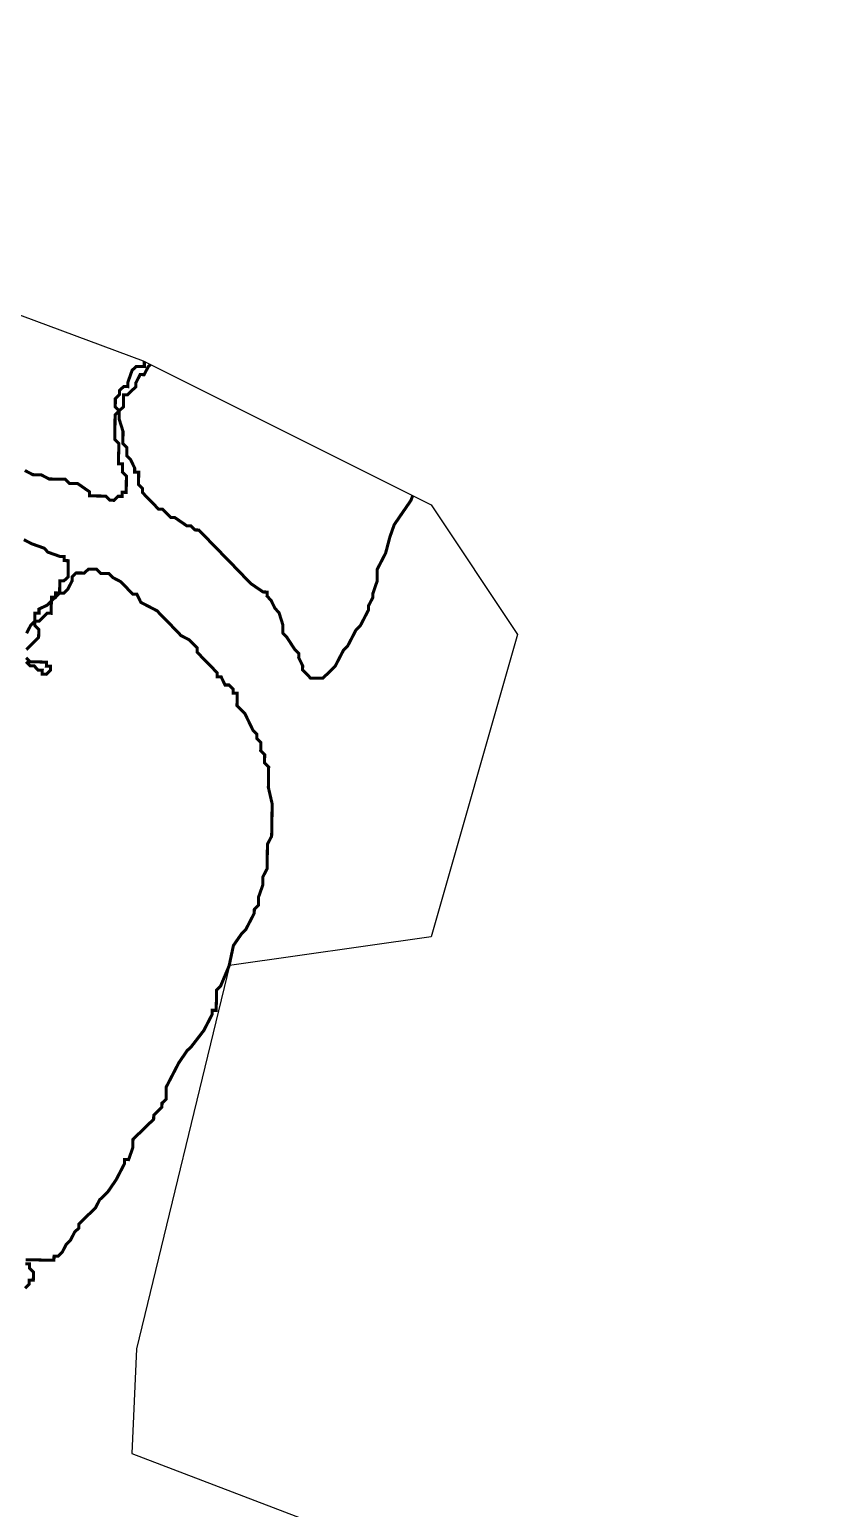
# Model space of a CAD drawing. Header units: metres. Extents: x 266585 to 279238, y 2117616 to 2127268.
# Drawn here: x 268964 to 269748, y 2125820 to 2127268 of the extents above; entities that cross this region are included whole.
import ezdxf

# ---------------------------------------------------------------- set-up
doc = ezdxf.new("R2010")
doc.units = ezdxf.units.M
doc.layers.add('LOW TIDE LINE', color=5, linetype='Continuous')
doc.layers.add('village', color=3, linetype='Continuous')

msp = doc.modelspace()

# ---------------------------------------------------------------- linework, layer by layer
at = {"layer": 'LOW TIDE LINE', "const_width": 3}
for points in [[(268959.4, 2126836.1), (268967.3, 2126832), (268975.3, 2126831.9), (268983.2, 2126827.8), (268995.1, 2126827.6), (268999.1, 2126827.5), (269003, 2126823.5), (269007, 2126823.4), (269011, 2126823.4), (269022.8, 2126815.2), (269022.7, 2126811.3), (269026.7, 2126811.2), (269034.7, 2126811.1), (269038.7, 2126811), (269042.6, 2126807), (269046.6, 2126806.9), (269050.6, 2126810.8), (269054.6, 2126810.8), (269054.7, 2126814.8), (269058.6, 2126814.7), (269058.7, 2126818.7), (269058.8, 2126822.7), (269058.8, 2126826.7), (269058.9, 2126830.6), (269054.9, 2126834.7), (269055.1, 2126842.6), (269051.1, 2126842.7), (269051.1, 2126846.7), (269051.3, 2126854.6), (269051.3, 2126858.6), (269051.4, 2126862.6), (269047.5, 2126866.6), (269047.5, 2126870.6), (269047.6, 2126874.6), (269047.6, 2126878.6), (269047.7, 2126882.6), (269047.7, 2126886.6), (269047.8, 2126890.5), (269051.8, 2126894.5), (269047.9, 2126898.5), (269048, 2126902.5), (269048, 2126906.5), (269052.1, 2126910.4), (269052.1, 2126914.4), (269056.2, 2126918.3), (269060.2, 2126918.2), (269060.2, 2126922.2), (269064.4, 2126934.1), (269068.4, 2126938), (269076.4, 2126937.9), (269076.4, 2126941.9), (269076.4, 2126942.9)], [(269082.5, 2126939.9), (269080.3, 2126937.9), (269076.2, 2126929.9), (269072.3, 2126930), (269068.2, 2126922.1), (269068.1, 2126918.1), (269060, 2126910.3), (269056.1, 2126910.3), (269056, 2126906.3), (269055.9, 2126902.4), (269055.9, 2126898.4), (269051.8, 2126894.5), (269051.7, 2126886.5), (269055.5, 2126874.5), (269055.5, 2126870.5), (269055.4, 2126866.5), (269055.4, 2126862.5), (269059.3, 2126858.5), (269059.2, 2126854.5), (269059.2, 2126850.5), (269063.1, 2126846.5), (269066.9, 2126838.5), (269066.9, 2126834.5), (269070.9, 2126834.4), (269070.7, 2126822.5), (269074.6, 2126818.5), (269074.6, 2126814.5), (269078.5, 2126810.4), (269082.4, 2126806.4), (269086.3, 2126802.4), (269090.3, 2126798.3), (269094.2, 2126798.3), (269098.2, 2126794.2), (269102.1, 2126790.2), (269106.1, 2126790.1), (269117.9, 2126782), (269121.9, 2126781.9), (269125.8, 2126777.9), (269129.8, 2126777.8), (269133.7, 2126773.8), (269141.5, 2126765.7), (269149.4, 2126757.6), (269165.1, 2126741.5), (269172.9, 2126733.4), (269176.8, 2126729.3), (269180.8, 2126725.3), (269192.6, 2126717.2), (269196.6, 2126717.1), (269196.5, 2126713.1), (269200.4, 2126709.1), (269204.3, 2126701.1), (269208.2, 2126697), (269212, 2126685), (269211.9, 2126677.1), (269215.8, 2126673), (269223.6, 2126661), (269227.6, 2126656.9), (269227.5, 2126652.9), (269231.4, 2126644.9), (269231.3, 2126640.9), (269235.2, 2126636.9), (269239.1, 2126632.9), (269243.1, 2126632.8), (269247.1, 2126632.7), (269251.1, 2126632.7), (269255.1, 2126636.6), (269259.2, 2126640.5), (269263.2, 2126644.5), (269267.3, 2126652.4), (269271.4, 2126660.3), (269275.4, 2126664.2), (269279.5, 2126672.1), (269283.6, 2126680), (269287.7, 2126683.9), (269291.8, 2126691.8), (269295.9, 2126699.7), (269295.9, 2126703.7), (269300, 2126711.6), (269300.1, 2126715.6), (269304.2, 2126727.5), (269304.4, 2126739.4), (269308.5, 2126747.3), (269312.6, 2126755.2), (269316.8, 2126771.1), (269321, 2126783), (269329.1, 2126794.8), (269337.3, 2126806.7), (269339.2, 2126811.6)], [(268961.1, 2126676.7), (268965.2, 2126684.7), (268969.2, 2126688.6), (268969.2, 2126692.6), (268969.3, 2126696.5), (268973.3, 2126696.5), (268973.3, 2126700.5), (268981.4, 2126704.3), (268985.4, 2126708.3), (268985.5, 2126712.2), (268989.4, 2126712.2), (268989.5, 2126716.2), (268993.5, 2126716.1), (268993.5, 2126720.1), (268993.6, 2126724.1), (268993.7, 2126728), (268997.6, 2126728), (269001.7, 2126731.9), (269001.7, 2126735.9), (269001.8, 2126739.9), (269001.9, 2126743.9), (269001.9, 2126747.8), (268997.9, 2126747.9), (268998, 2126751.9), (268994, 2126751.9), (268982.1, 2126756.1), (268978.2, 2126760.1), (268966.3, 2126764.3), (268958.4, 2126768.4)], [(268960.1, 2126063.4), (268964, 2126063.4), (268972, 2126063.3), (268976, 2126063.2), (268980, 2126063.2), (268983.9, 2126063.1), (268987.9, 2126063), (268988, 2126067), (268992, 2126067), (268996, 2126070.9), (269000.1, 2126078.8), (269004.1, 2126082.7), (269008.2, 2126090.6), (269012.3, 2126094.5), (269012.3, 2126098.5), (269028.5, 2126114.2), (269032.6, 2126122.1), (269040.7, 2126130), (269048.8, 2126141.8), (269052.9, 2126149.7), (269057, 2126157.6), (269057.1, 2126161.6), (269061, 2126161.5), (269065.2, 2126173.4), (269065.2, 2126177.4), (269065.3, 2126181.4), (269069.3, 2126185.3), (269073.4, 2126189.2), (269077.4, 2126193.2), (269081.5, 2126197.1), (269085.5, 2126201), (269085.6, 2126205), (269089.6, 2126208.9), (269093.6, 2126212.8), (269093.7, 2126216.8), (269097.7, 2126220.7), (269097.9, 2126232.7), (269102, 2126240.6), (269106.1, 2126248.5), (269110.2, 2126256.4), (269118.3, 2126268.2), (269122.4, 2126272.1), (269134.6, 2126287.9), (269138.7, 2126295.8), (269142.8, 2126303.7), (269142.8, 2126307.7), (269146.8, 2126307.6), (269146.8, 2126311.6), (269147, 2126319.6), (269147, 2126323.6), (269147.1, 2126327.5), (269151.1, 2126331.5), (269159.4, 2126351.3), (269163.6, 2126371.1), (269171.8, 2126382.9), (269175.8, 2126386.9), (269184, 2126402.7), (269184.1, 2126406.7), (269188.1, 2126410.6), (269188.2, 2126418.5), (269192.4, 2126430.4), (269192.5, 2126438.4), (269196.6, 2126446.3), (269196.7, 2126454.3), (269196.8, 2126462.2), (269196.9, 2126470.2), (269201, 2126478.1), (269201.2, 2126486.1), (269201.3, 2126494), (269201.5, 2126509.9), (269197.8, 2126525.9), (269197.9, 2126533.9), (269198, 2126541.9), (269198.1, 2126545.8), (269194.1, 2126549.9), (269194.2, 2126557.8), (269190.3, 2126561.9), (269190.4, 2126569.8), (269186.5, 2126573.9), (269186.6, 2126577.9), (269182.7, 2126581.9), (269174.9, 2126598), (269171, 2126602), (269167.1, 2126606), (269167.3, 2126618), (269163.3, 2126618), (269163.3, 2126622), (269159.4, 2126626.1), (269155.4, 2126626.1), (269151.6, 2126634.1), (269147.6, 2126634.2), (269147.6, 2126638.2), (269143.7, 2126642.2), (269139.8, 2126646.3), (269135.9, 2126650.3), (269131.9, 2126654.3), (269128, 2126658.4), (269128.1, 2126662.4), (269124.2, 2126666.4), (269120.2, 2126670.4), (269112.3, 2126674.5), (269108.4, 2126678.6), (269100.6, 2126686.7), (269096.6, 2126690.7), (269092.7, 2126694.7), (269088.8, 2126698.8), (269073, 2126707), (269069.1, 2126715), (269065.1, 2126715.1), (269057.3, 2126723.1), (269053.4, 2126727.2), (269045.5, 2126731.3), (269041.5, 2126735.3), (269033.6, 2126735.4), (269029.7, 2126739.5), (269025.7, 2126739.5), (269021.7, 2126739.6), (269017.7, 2126735.7), (269009.7, 2126735.8), (269005.7, 2126731.9), (269005.6, 2126727.9), (269001.5, 2126720), (268997.5, 2126716), (268993.5, 2126716.1), (268989.4, 2126712.2), (268985.4, 2126708.3), (268985.3, 2126704.3), (268985.3, 2126700.3), (268985.2, 2126696.3), (268981.2, 2126696.4), (268977.2, 2126692.4), (268973.2, 2126688.5), (268969.2, 2126688.6), (268969.1, 2126684.6), (268973.1, 2126680.6), (268973, 2126676.6), (268972.9, 2126672.6), (268968.9, 2126668.7), (268964.9, 2126664.7), (268960.8, 2126660.8)], [(268960.7, 2126652.9), (268964.6, 2126648.8), (268968.6, 2126648.8), (268972.6, 2126648.7), (268976.6, 2126648.6), (268980.6, 2126648.6), (268980.5, 2126644.6), (268984.5, 2126644.5), (268984.4, 2126640.6), (268980.4, 2126636.6), (268976.4, 2126636.7), (268976.5, 2126640.7), (268972.5, 2126640.7), (268968.5, 2126644.8), (268964.6, 2126644.8), (268960.6, 2126648.9)], [(268959.6, 2126035.6), (268963.7, 2126039.5), (268963.7, 2126043.5), (268967.7, 2126043.4), (268967.8, 2126047.4), (268967.8, 2126051.4), (268963.9, 2126055.4), (268964, 2126059.4), (268960, 2126059.5)]]:
    msp.add_lwpolyline(points, dxfattribs=at)
at = {"layer": 'village', "color": 3}
for points in [[(267059.5, 2127211.3, 0), (267355.5, 2127225.4, 0), (268187.2, 2127267.7, 0), (268257.7, 2127112.7, 0), (268581.9, 2127126.8, 0), (269075.3, 2126943.5, 0), (269357.3, 2126802.5, 0), (269441.8, 2126675.7, 0), (269357.3, 2126379.6, 0), (269159.9, 2126351.4, 0), (269068.7, 2125976.3, 0)], [(269068.7, 2125976.3, 0), (269064.2, 2125873.7, 0), (269403.2, 2125744.3, 0), (269537, 2125722, 0), (269630.7, 2125619.4, 0), (269612.8, 2125432.1, 0), (269670.8, 2125338.4, 0), (269840.3, 2125284.9, 0), (269840.3, 2125079.7, 0), (270232.8, 2124874.6, 0), (271066.9, 2124896.9, 0), (271606.6, 2124531.1, 0), (271624.4, 2124424.1, 0), (271718.1, 2124290.3, 0), (271762.7, 2124250.1, 0), (271767.1, 2124085.1, 0), (271914.3, 2123946.8, 0), (272039.2, 2124156.5, 0), (272039.2, 2124276.9, 0), (272213.2, 2124285.8, 0), (272440.6, 2124459.8, 0), (272748.4, 2124428.5, 0), (272953.6, 2124383.9, 0)]]:
    msp.add_polyline3d(points, dxfattribs=at)

doc.saveas('drawing.dxf')
